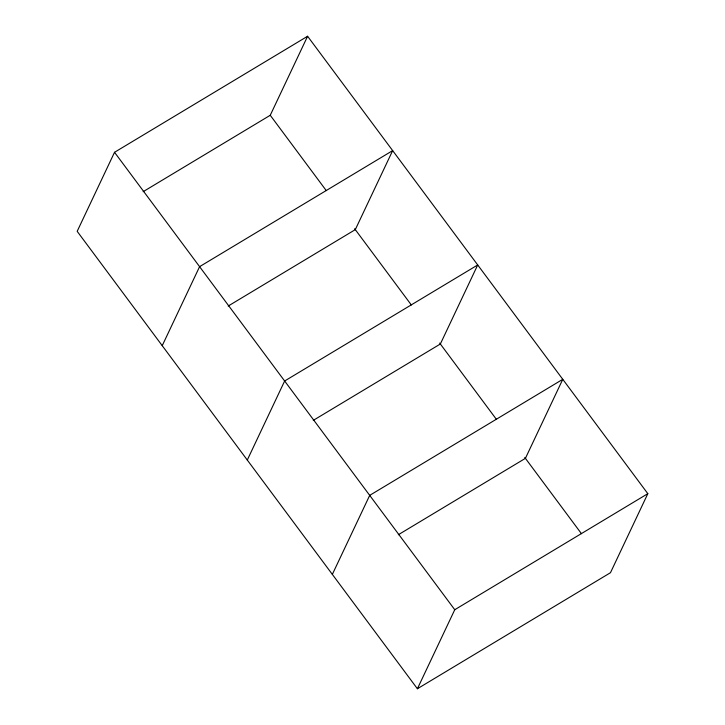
<?xml version="1.0" encoding="UTF-8"?>
<svg xmlns="http://www.w3.org/2000/svg" width="725" height="725" viewBox="0 0 725 725"><rect width="100%" height="100%" fill="white"/><g stroke="black" fill="none" stroke-linecap="round" stroke-linejoin="round"><path stroke-width="1.09" d="M114.532 152.295L77.176 231.329L417.401 688.75L610.468 572.705L647.824 493.671L307.599 36.25L114.532 152.295L454.756 609.725L417.401 688.75M143.151 191.672L270.244 115.275L307.599 36.25M162.228 345.68L199.593 266.655L392.66 150.61L355.295 229.635L228.203 306.032M247.288 460.04L284.644 381.006L477.712 264.96L440.356 343.994L313.263 420.382M332.34 574.39L369.705 495.365L562.772 379.32L525.408 458.345L398.315 534.742M454.756 609.725L647.824 493.671M270.244 115.275L326.268 190.612M354.625 228.728L411.329 304.962M439.676 343.079L496.38 419.322M524.737 457.439L581.441 533.673"/></g></svg>
